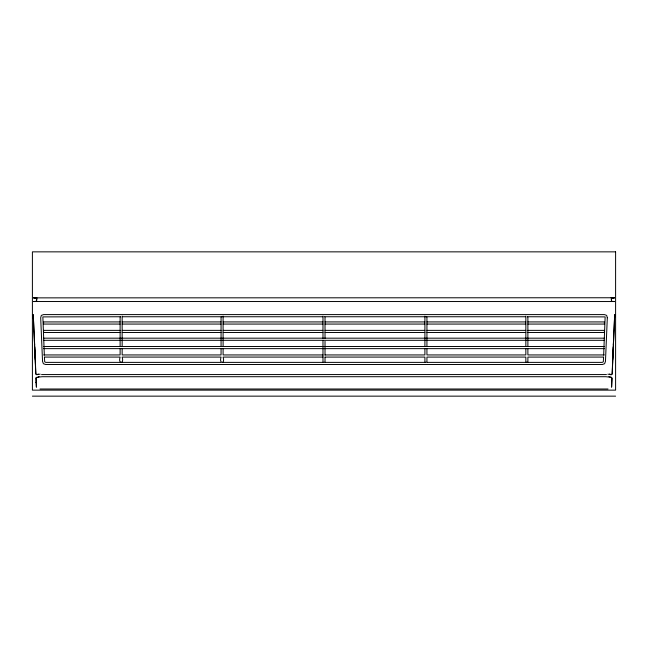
<?xml version="1.0" encoding="UTF-8"?>
<svg xmlns="http://www.w3.org/2000/svg" width="648" height="648" viewBox="0 0 648 648"><rect width="100%" height="100%" fill="white"/><g stroke="black" fill="none" stroke-linecap="round" stroke-linejoin="round"><path stroke-width="0.97" d="M322.979 338.313L322.979 316.143M35.915 297.861L34.166 297.861L610.724 297.756L611.477 297.78L611.388 301.458L614.401 301.539L33.736 301.523L36.968 301.433M611.477 297.78L611.38 299.562L611.453 297.756L614.353 297.845L611.38 297.772L613.834 297.861L612.085 297.861M603.572 357.129L603.32 361.803L602.227 362.378L427.194 362.378M603.661 355.112L605.143 316.896L527.432 316.751M611.566 387.042L611.898 377.849L610.554 377.006M611.663 387.042L612.036 378.27L611.015 377.258M612.473 364.516L612.554 362.556M612.692 359.624L613.251 346.923M613.34 344.963L613.51 341.051M38.499 374.244L36.442 374.576L35.778 373.783L33.267 314.596L35.875 373.807L36.312 374.617L40.168 374.188M38.483 374.39L36.782 374.593L38.491 374.341M609.501 374.244L611.218 374.593C606.917 373.661 612.158 375.662 612.125 373.807L614.685 314.596L612.222 373.783L611.688 374.617L607.832 374.188M36.077 377.849L36.879 377.249L42.136 376.715L605.864 376.715L611.186 377.298M38.993 376.456L38.58 377.193L36.102 377.849L36.434 387.042M33.777 301.539L36.709 301.442L33.599 301.539L36.612 301.458L36.871 297.764M120.666 316.653L120.115 317.212L120.115 346.502M221.608 316.653L221.065 317.212L221.065 346.502M36.58 301.255L34.255 301.482M36.855 374.536L36.977 374.544M36.871 374.625L37.341 374.593M34.166 297.861L36.62 297.772L33.647 297.845L36.523 297.78L36.628 299.554L36.547 297.756M33.672 297.845L35.624 297.74M34.158 297.821L35.907 297.788M120.569 316.751L42.857 316.896L44.339 355.112M122.594 316.751L322.988 316.751M325.013 316.751L525.407 316.751M120.115 321.926L43.659 321.926L43.562 324.065L120.115 324.065M122.156 321.926L221.065 321.926M223.098 321.926L322.988 321.926M325.013 321.926L424.902 321.926M426.935 321.926L525.844 321.926M527.885 321.926L604.341 321.926L604.43 323.814M122.156 324.065L221.065 324.065M223.098 324.065L322.988 324.065M325.013 324.065L424.902 324.065M426.935 324.065L525.844 324.065M527.885 324.065L604.438 324.065M120.115 330.367L43.659 330.367L43.562 332.497L120.115 332.497M122.156 330.367L221.065 330.367M223.098 330.367L322.988 330.367M325.013 330.367L424.902 330.367M426.935 330.367L525.844 330.367M527.885 330.367L604.341 330.367L604.438 332.497L527.885 332.497M122.156 332.497L221.065 332.497M223.098 332.497L322.988 332.497M325.013 332.497L424.902 332.497M426.935 332.497L525.844 332.497M43.594 338.175L604.406 338.175M43.497 340.313L604.503 340.313M43.659 346.502L604.341 346.502M43.562 348.64L604.438 348.64M43.659 354.942L120.115 354.942L120.115 348.64M322.988 354.942L223.098 354.942L223.098 348.64M325.013 354.942L424.902 354.942L424.902 348.64M604.341 354.942L527.885 354.942L527.885 348.64M44.566 357.08L120.115 357.08C117.742 363.868 124.521 364.476 122.156 357.08L221.065 357.08C218.692 363.868 225.472 364.476 223.098 357.08L322.988 357.08M325.013 357.08L424.902 357.08L424.902 362.216L426.935 362.111L426.935 357.08L525.844 357.08L525.844 362.216L527.885 362.111L527.885 357.08L603.434 357.08M220.806 362.378L45.773 362.378L44.68 361.803L44.429 357.129M222.823 362.378L322.988 362.378M325.013 362.378L425.177 362.378M606.455 374.568L41.545 374.568M39.982 389.002L608.018 389.002M32.4 396.147L615.6 396.147M612.093 297.788L613.842 297.821M614.223 301.539L611.032 301.433M611.024 374.544L611.145 374.536M611.129 297.764L613.834 297.861M612.368 297.732L614.328 297.845M610.659 374.593L611.129 374.625M613.745 301.482L611.42 301.255M527.334 316.653L527.885 317.212L527.885 346.502M426.392 316.653L426.935 317.212L426.935 346.502M324.478 316.653L325.021 317.212L325.021 338.305M609.007 376.456L609.363 377.031M34.482 341.051L34.66 344.963M34.749 346.923L35.308 359.624M35.446 362.556L35.527 364.516M35.964 378.27L36.337 387.042M525.844 316.111L525.844 346.502M525.844 348.64L525.844 354.942L426.935 354.942L426.935 348.64M424.902 316.111L424.902 346.502M325.021 341.318L325.021 355.177M325.021 357.161L325.021 362.111L322.979 362.216L322.979 340.33M223.098 316.111L223.098 346.502M221.065 348.64L221.065 354.942L122.156 354.942L122.156 348.64M122.156 316.111L122.156 346.502M607.314 317.747L605.459 361.365L604.608 363.722L602.324 364.516L45.676 364.516L43.392 363.722L42.541 361.365L40.686 317.747L41.342 315.382L43.562 314.596L604.438 314.596L606.658 315.382L607.314 317.747M36.248 382.652L36.207 382.166L36.248 382.652M615.6 251.853L32.4 251.853L32.4 390.137L615.6 390.137L615.6 251.853M611.258 374.625L609.509 374.341L611.242 374.609"/></g></svg>
